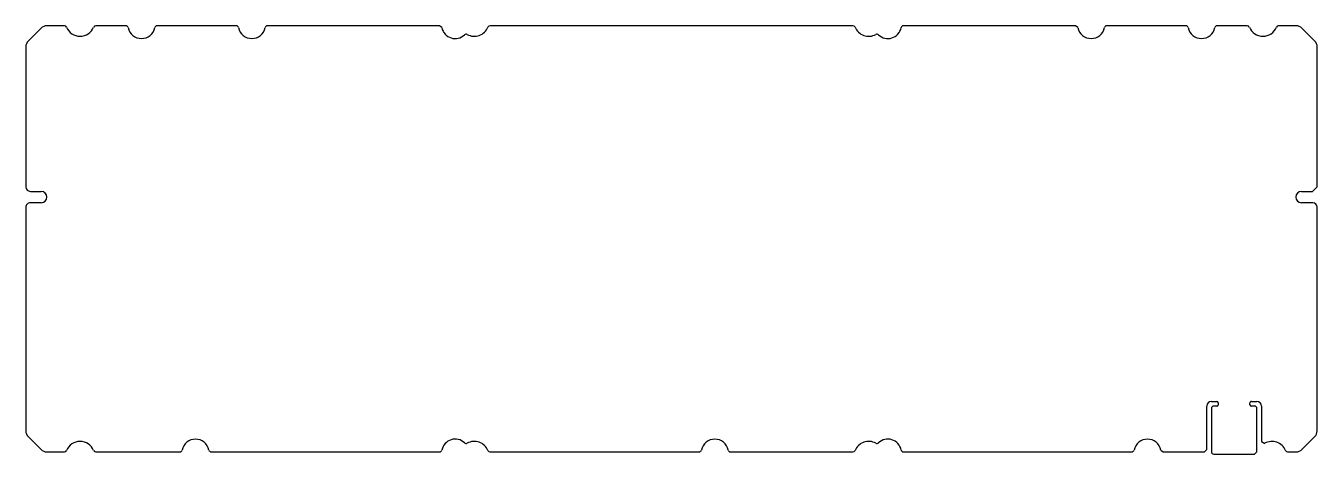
# Model space of a CAD drawing. Header units: millimetres. Extents: x -142 to 142, y -47 to 47.
import ezdxf

# ---------------------------------------------------------------- set-up
doc = ezdxf.new("R2010")
doc.units = ezdxf.units.MM
doc.layers.get('0').update_dxf_attribs({"linetype": 'CONTINUOUS'})

msp = doc.modelspace()

# ---------------------------------------------------------------- linework, layer by layer
for p, q in [((-138.79, 46.63), (-141.62, 43.8)), ((-133.65, 47.15), (-137.52, 47.15)), ((-120.11, 47.15), (-126.75, 47.15)), ((-95.82, 47.15), (-113.25, 47.15)), ((-51.05, 47.15), (-88.96, 47.15)), ((-50.56, 46.75), (-51.05, 47.15)), ((39.95, 47.15), (-39.95, 47.15)), ((88.96, 47.15), (51.05, 47.15)), ((89.45, 46.75), (88.96, 47.15)), ((113.26, 47.15), (95.82, 47.15)), ((126.75, 47.15), (120.11, 47.15)), ((137.52, 47.15), (133.65, 47.15)), ((141.62, 43.8), (138.79, 46.63)), ((-142.15, 42.53), (-142.15, 11.71)), ((142.15, 11.71), (142.15, 42.53)), ((141.15, 10.71), (142.15, 11.71)), ((-141.15, 10.71), (-138.75, 10.71)), ((138.69, 10.71), (141.15, 10.71)), ((-142.15, 7.2), (-142.15, -42.02)), ((-138.75, 8.21), (-141.15, 8.21)), ((141.16, 8.21), (138.69, 8.21)), ((142.15, -42.05), (142.15, 7.21)), ((117.85, -46.16), (117.85, -36.55)), ((118.86, -35.54), (120.06, -35.54)), ((119.16, -36.57), (118.87, -36.86)), ((118.87, -36.86), (118.87, -46.65)), ((120.06, -36.57), (119.16, -36.57)), ((120.37, -35.86), (120.37, -36.26)), ((127.35, -36.26), (127.35, -35.86)), ((127.66, -35.54), (128.86, -35.54)), ((128.56, -36.57), (127.66, -36.57)), ((128.85, -36.86), (128.56, -36.57)), ((128.85, -46.65), (128.85, -36.86)), ((129.87, -36.56), (129.87, -44.33)), ((-141.62, -43.29), (-138.79, -46.12)), ((129.87, -44.33), (130.62, -44.77)), ((138.79, -46.12), (141.63, -43.28)), ((-137.52, -46.65), (-133.65, -46.65)), ((-126.76, -46.65), (-108.21, -46.65)), ((-101.35, -46.65), (-51.05, -46.65)), ((-39.96, -46.65), (6.1, -46.65)), ((12.95, -46.65), (39.95, -46.65)), ((51.05, -46.65), (101.35, -46.65)), ((107.71, -46.25), (108.21, -46.65)), ((108.21, -46.65), (117.36, -46.65)), ((117.36, -46.65), (117.85, -46.16)), ((119.37, -47.15), (128.35, -47.15)), ((128.35, -47.15), (128.85, -46.65)), ((135.65, -46.65), (137.52, -46.65))]:
    msp.add_line(p, q)
for centre, radius, start, end in [((-137.52, 45.36), 1.8, 90, 135), ((-133.65, 46.66), 0.5, 22.5733, 89.7439), ((-130.2, 48.09), 3.23, 202.5935, 337.4065), ((-126.75, 46.66), 0.5, 89.9988, 157.4194), ((-120.11, 46.65), 0.5, 11.5734, 90.0004), ((-116.68, 47.36), 3, 191.5711, 348.4289), ((-113.25, 46.65), 0.5, 90.0037, 168.4241), ((-95.82, 46.65), 0.5, 11.5773, 89.4029), ((-92.39, 47.36), 3, 191.5711, 348.4289), ((-88.96, 46.65), 0.501, 90.0106, 168.4114), ((-47.63, 47.35), 3, 191.5098, 313.6754), ((-43.4, 48.09), 3.24, 241.0498, 337.3864), ((-39.95, 46.66), 0.5, 89.9981, 157.4199), ((39.95, 46.66), 0.5, 22.5733, 89.7439), ((43.4, 48.09), 3.24, 202.6146, 298.952), ((47.63, 47.35), 3, 226.3244, 348.4883), ((51.05, 46.65), 0.5, 90.0014, 168.4252), ((92.39, 47.36), 3, 191.5711, 348.4289), ((95.82, 46.65), 0.501, 90.0063, 168.4135), ((113.25, 46.65), 0.501, 11.5851, 89.0088), ((116.68, 47.36), 3, 191.5711, 348.4289), ((120.11, 46.65), 0.5, 89.9988, 168.4266), ((126.75, 46.66), 0.5, 22.5733, 89.7439), ((130.2, 48.09), 3.23, 202.5935, 337.4065), ((133.65, 46.66), 0.5, 89.9988, 157.4194), ((137.52, 45.36), 1.8, 44.9969, 90.0129), ((-140.35, 42.53), 1.8, 134.9905, 180.0095), ((-45.21, 44.82), 0.5, 61.0196, 133.6544), ((45.21, 44.82), 0.5, 46.3456, 118.9812), ((140.35, 42.53), 1.8, -0.0014, 45.0121), ((-141.15, 11.71), 1, 180, 270), ((-138.75, 9.46), 1.25, -90, 90), ((138.69, 9.46), 1.25, 90, 270), ((-141.15, 7.2), 1, 89.9999, 180), ((141.15, 7.21), 1, 0.0055, 89.367), ((118.86, -36.56), 1.01, 90, 179.5182), ((120.06, -35.86), 0.313, 0.0002, 89.9998), ((120.06, -36.26), 0.313, 269.9994, 358.8234), ((127.66, -35.86), 0.313, 90.0001, 180.0182), ((127.66, -36.26), 0.313, 180.0012, 269.9996), ((128.86, -36.56), 1.01, 0, 90), ((-140.35, -42.02), 1.8, 179.9999, 225), ((140.35, -42.02), 1.8, 315.4606, 359.0313), ((-130.2, -47.58), 3.23, 22.5934, 157.4066), ((-104.78, -46.85), 3, 11.5711, 168.4289), ((-47.62, -46.84), 3, 46.3315, 168.4929), ((-45.21, -44.31), 0.5, 226.3479, 298.9855), ((-43.4, -47.58), 3.24, 22.6102, 118.9457), ((9.53, -46.85), 3, 11.5711, 168.4289), ((43.4, -47.58), 3.24, 61.044, 157.3848), ((45.21, -44.31), 0.5, 241.0207, 313.6418), ((47.63, -46.84), 3, 11.5121, 133.6749), ((104.78, -46.85), 3, 11.5711, 168.4289), ((132.2, -47.6), 3.25, 22.6149, 119.1419), ((-137.52, -44.85), 1.8, 224.9998, 270.0001), ((-133.65, -46.15), 0.5, 270.0052, 337.4129), ((-126.75, -46.15), 0.5, 202.5757, 269.5713), ((-108.21, -46.14), 0.5, 270.0033, 348.4219), ((-101.35, -46.14), 0.5, 191.5793, 269.3192), ((-51.05, -46.14), 0.501, 270.0126, 348.408), ((-39.95, -46.15), 0.5, 202.5696, 269.5561), ((6.1, -46.14), 0.501, 270.0126, 348.408), ((12.96, -46.14), 0.5, 191.5764, 269.62), ((39.95, -46.15), 0.5, 270.0044, 337.4196), ((51.06, -46.14), 0.5, 191.5764, 269.62), ((101.35, -46.14), 0.501, 270.0084, 348.41), ((119.37, -46.65), 0.5, 180.0002, 269.9998), ((135.65, -46.17), 0.487, 202.5677, 270.3482), ((137.52, -44.87), 1.79, 270.0017, 315.3619)]:
    msp.add_arc(centre, radius, start, end)

doc.saveas('drawing.dxf')
